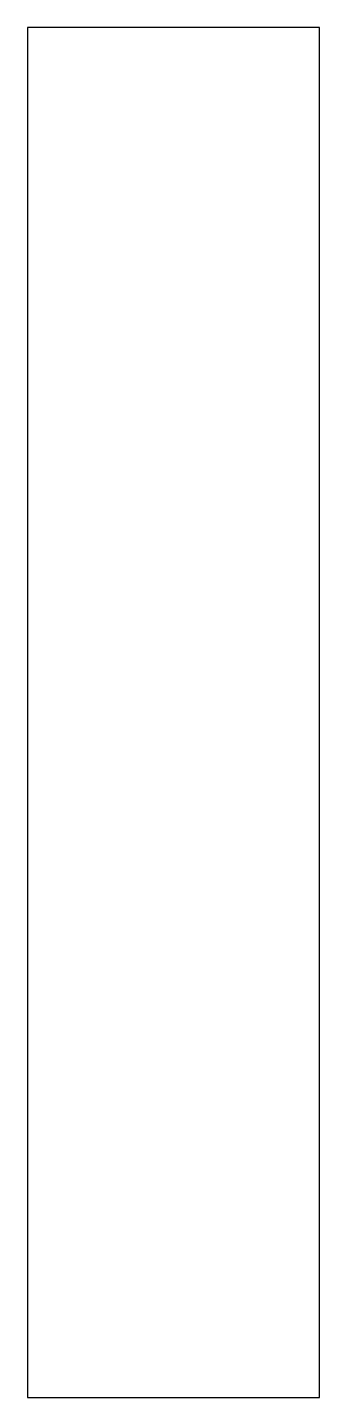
# Model space of a CAD drawing. Header units: millimetres. Extents: x 0 to 231, y 0 to 1083.
import ezdxf

# ---------------------------------------------------------------- set-up
doc = ezdxf.new("R2010")
doc.units = ezdxf.units.MM
doc.layers.add('CUT', color=7, linetype='CONTINUOUS')

msp = doc.modelspace()

# ---------------------------------------------------------------- linework, layer by layer
at = {"layer": 'CUT'}
msp.add_lwpolyline([(0, 0), (230.9133, 0), (230.9133, 1082.74), (0, 1082.74)], close=True, dxfattribs=at)

doc.saveas('drawing.dxf')
